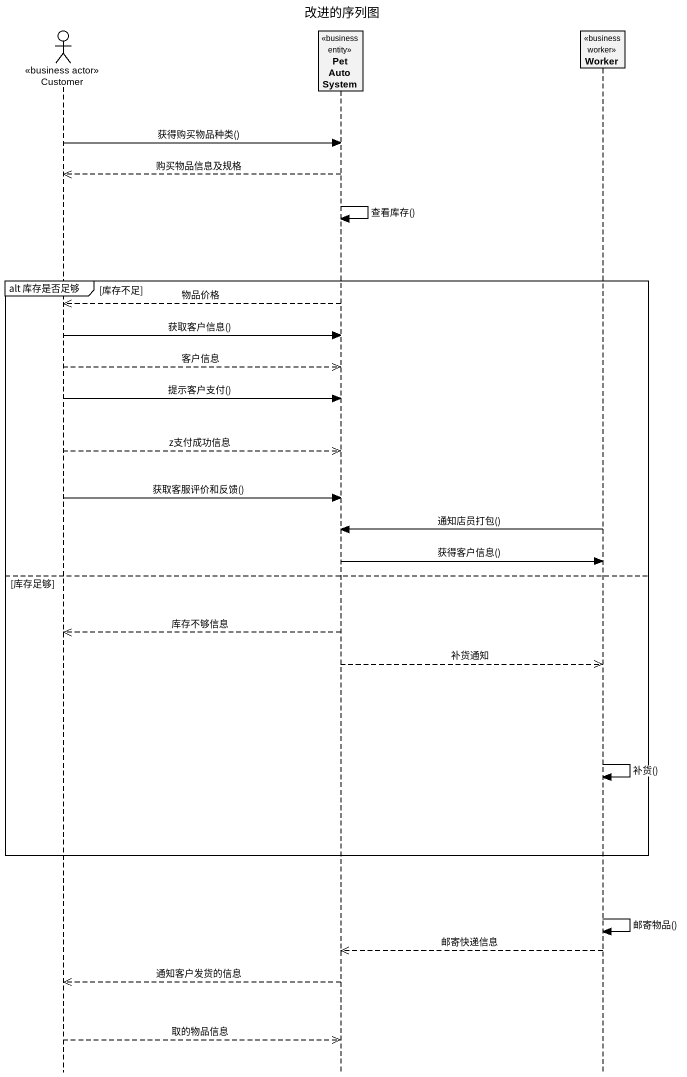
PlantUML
@startuml
title 改进的序列图
hide footbox
actor Customer <<business actor>>
participant PetAutoSystem <<business entity>>
participant Worker <<business worker>>

Customer -> PetAutoSystem : 获得购买物品种类()
PetAutoSystem -->> Customer : 购买物品信息及规格
PetAutoSystem -> PetAutoSystem : 查看库存()
group alt 库存是否足够 [库存不足]
  PetAutoSystem -->> Customer : 物品价格
  Customer -> PetAutoSystem : 获取客户信息()
  Customer -->> PetAutoSystem : 客户信息
  Customer -> PetAutoSystem : 提示客户支付()
  Customer -->> PetAutoSystem : z支付成功信息
  Customer -> PetAutoSystem : 获取客服评价和反馈()
  Worker -> PetAutoSystem : 通知店员打包()
  PetAutoSystem -> Worker : 获得客户信息()
else 库存足够
  PetAutoSystem -->> Customer : 库存不够信息
  PetAutoSystem -->> Worker : 补货通知
  Worker -> Worker : 补货()
end
Worker -> Worker : 邮寄物品()
Worker -->> PetAutoSystem : 邮寄快递信息
PetAutoSystem -->> Customer : 通知客户发货的信息
Customer -->> PetAutoSystem : 取的物品信息
@enduml
